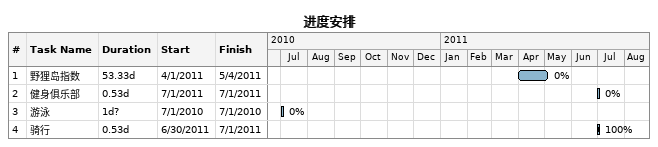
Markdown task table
进度安排

| ID | Task | Duration | Start | Finish | % complete |
|---|---|---|---|---|---|
| 1 | 野狸岛指数 | 53.33d | 2011-04-01 | 2011-05-04 | 0 |
| 2 | 健身俱乐部 | 0.53d | 2011-07-01 | 2011-07-01 | 0 |
| 3 | 游泳 | 1d? | 2010-07-01 | 2010-07-01 | 0 |
| 4 | 骑行 | 0.53d | 2011-06-30 | 2011-07-01 | 100 |
